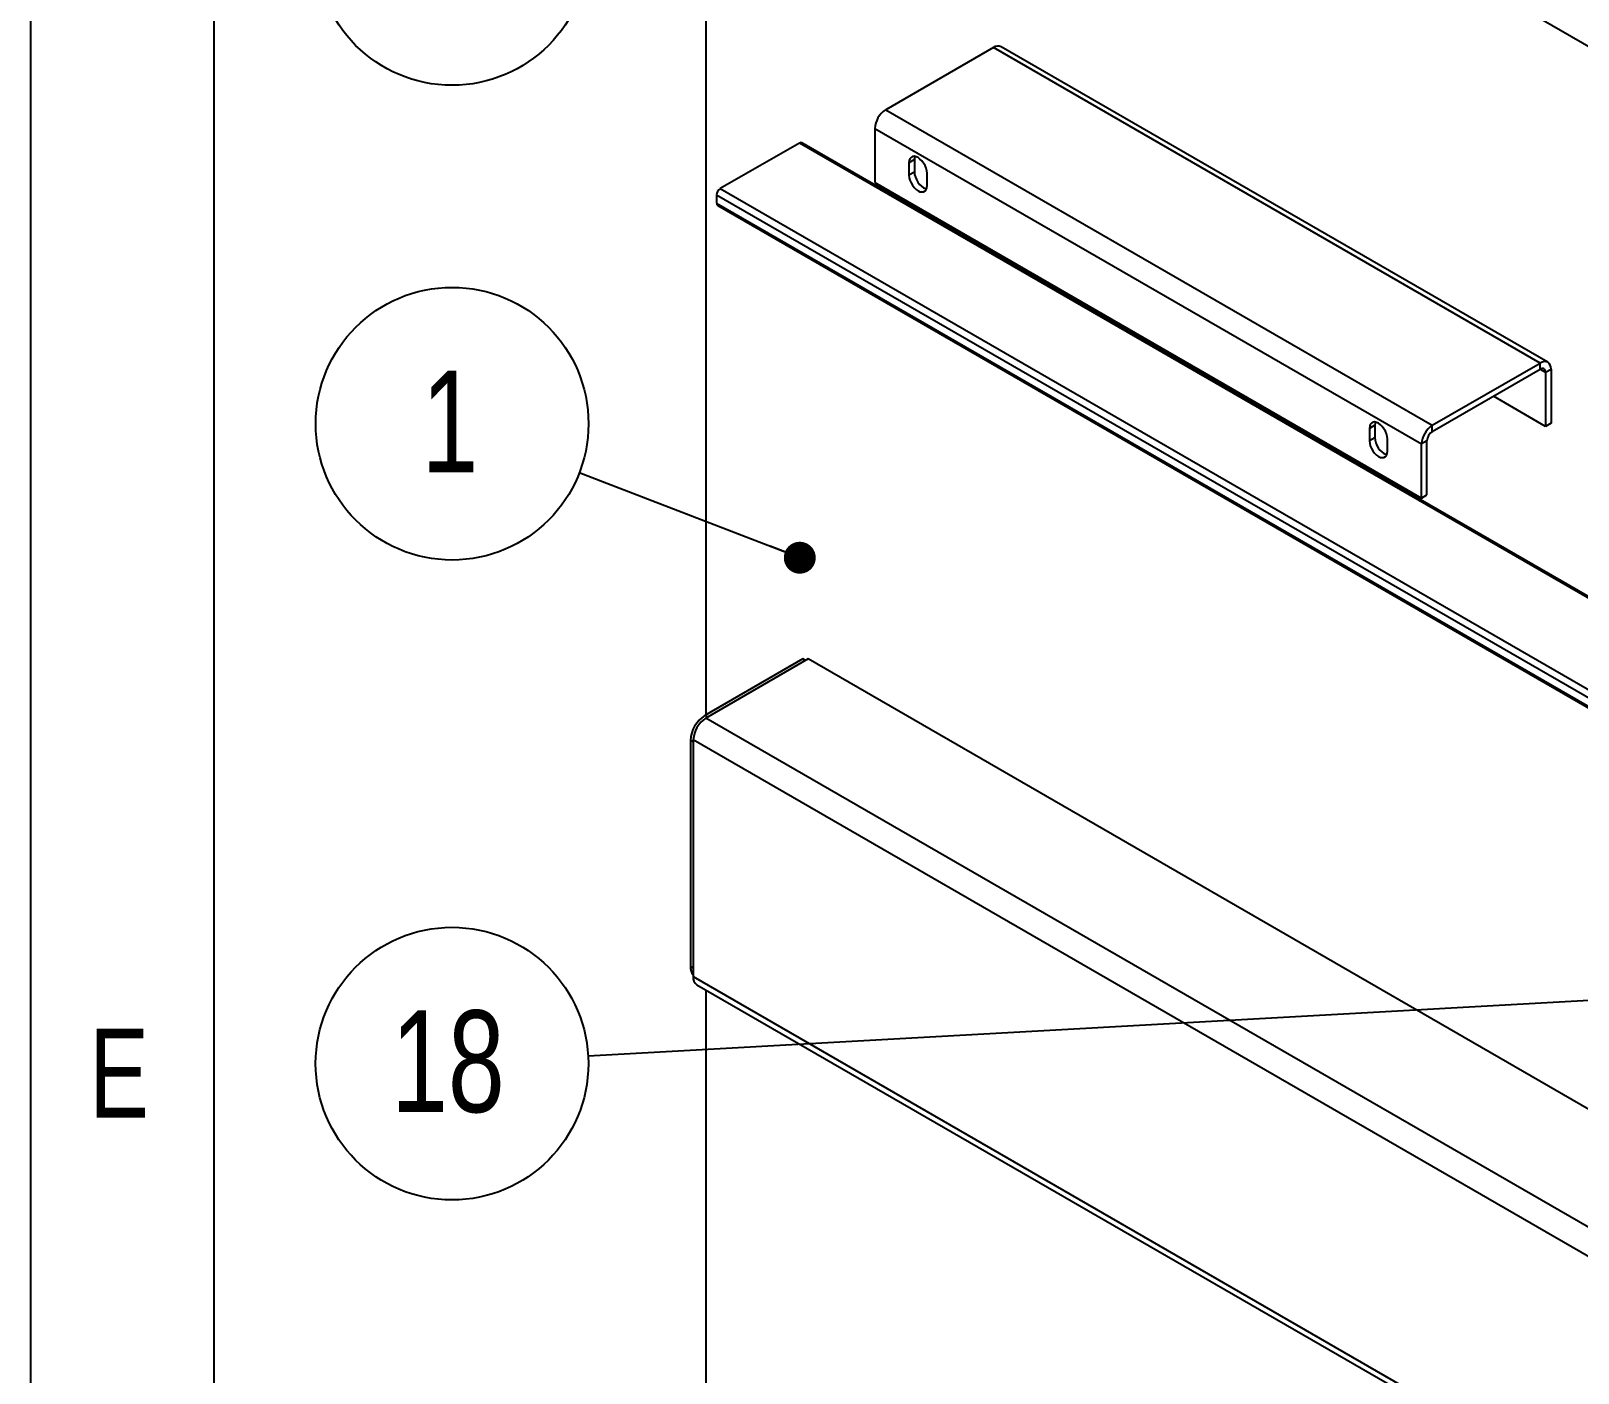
# Model space of a CAD drawing. Header units: inches. Extents: x -1 to 16.5, y 0 to 13.1.
# Drawn here: x 0.019 to 1.286, y 8.605 to 9.705 of the extents above; entities that cross this region are included whole.
import ezdxf

# ---------------------------------------------------------------- set-up
doc = ezdxf.new("R2010")
doc.units = ezdxf.units.IN
doc.header["$MEASUREMENT"] = 0
doc.layers.add('FORMAT', color=7, linetype='Continuous')
doc.styles.add('SLDTEXTSTYLE0', font='TXT', dxfattribs={"width": 0.75})
doc.dimstyles.new('SLDDIMSTYLE6', dxfattribs={"dimtxt": 0.18, "dimasz": 0.084961, "dimexe": 0, "dimexo": 0.0625, "dimgap": 0, "dimtad": 0, "dimtih": 1, "dimtoh": 1, "dimdec": 0, "dimrnd": 1e-09, "dimzin": 0, "dimdsep": 46, "dimtxsty": 'Standard', "dimsah": 1, "dimcen": 0.09, "dimadec": 0, "dimazin": 0, "dimtfac": 0.084961, "dimtdec": 0, "dimtofl": 0, "dimtmove": 0, "dimatfit": 3, "dimfxl": 0, "dimfrac": 2, "dimtolj": 1, "dimtzin": 0, "dimarcsym": 0})
doc.dimstyles.new('SLDDIMSTYLE7', dxfattribs={"dimtxt": 0.18, "dimasz": 0.026142, "dimexe": 0, "dimexo": 0.0625, "dimgap": 0, "dimtad": 0, "dimtih": 1, "dimtoh": 1, "dimdec": 0, "dimrnd": 1e-09, "dimzin": 0, "dimdsep": 46, "dimtxsty": 'Standard', "dimblk1": 'DOT', "dimblk2": 'DOT', "dimsah": 1, "dimcen": 0.09, "dimadec": 0, "dimazin": 0, "dimtfac": 0.026142, "dimtdec": 0, "dimtofl": 0, "dimtmove": 0, "dimatfit": 3, "dimldrblk": 'DOT', "dimfxl": 0, "dimfrac": 2, "dimtolj": 1, "dimtzin": 0, "dimarcsym": 0})

# ---------------------------------------------------------------- blocks, each defined once
blk = doc.blocks.new('Drawing View43')
at = {"color": 7, "linetype": 'Continuous', "lineweight": 25}
for p, q in [((-2.9981, 0.0013), (-1.2598, -1.0022)), ((-2.9583, -0.2573), (-2.9583, -0.9871)), ((-2.7226, -0.4402), (-2.811, -0.4912)), ((-2.2748, -0.6987), (-2.7226, -0.4402)), ((-2.2685, -0.6981), (-2.7164, -0.4395)), ((-2.811, -0.4912), (-2.3632, -0.7497)), ((-2.8198, -0.5065), (-2.372, -0.765)), ((-2.8198, -0.5065), (-2.8198, -0.5507)), ((-2.8817, -0.5184), (-2.9465, -0.5558)), ((-1.3025, -1.4301), (-2.8817, -0.5184)), ((-1.3004, -1.4299), (-2.8796, -0.5182)), ((-2.7874, -0.532), (-2.7919, -0.5346)), ((-2.7874, -0.532), (-2.7874, -0.5422)), ((-2.7919, -0.5346), (-2.7919, -0.5448)), ((-2.7874, -0.5422), (-2.7919, -0.5448)), ((-2.7771, -0.5533), (-2.7771, -0.5431)), ((-2.9465, -0.5558), (-1.3673, -1.4675)), ((-2.8198, -0.5507), (-2.372, -0.8093)), ((-1.3703, -1.4726), (-2.9495, -0.561)), ((-2.9495, -0.561), (-2.9495, -0.5678)), ((-2.9495, -0.5678), (-1.3703, -1.4794)), ((-2.9486, -0.5697), (-1.3694, -1.4813)), ((-2.3632, -0.7497), (-2.2748, -0.6987)), ((-2.3632, -0.7548), (-2.2748, -0.7038)), ((-2.2748, -0.7038), (-2.2748, -0.6987)), ((-2.2748, -0.7038), (-2.2704, -0.7063)), ((-2.2704, -0.7063), (-2.2659, -0.7038)), ((-2.2704, -0.7063), (-2.2704, -0.7506)), ((-2.2659, -0.7038), (-2.2659, -0.748)), ((-2.2704, -0.7506), (-2.3131, -0.7259)), ((-2.4103, -0.7497), (-2.4147, -0.7523)), ((-2.4147, -0.7523), (-2.4147, -0.7625)), ((-2.4103, -0.7599), (-2.4147, -0.7625)), ((-2.4103, -0.7497), (-2.4103, -0.7599)), ((-2.3632, -0.7548), (-2.3632, -0.7497)), ((-2.2659, -0.748), (-2.2704, -0.7506)), ((-2.4, -0.771), (-2.4, -0.7608)), ((-2.3676, -0.7625), (-2.372, -0.765)), ((-2.372, -0.8093), (-2.372, -0.765)), ((-2.3676, -0.8067), (-2.3676, -0.7625)), ((-2.372, -0.8093), (-2.3676, -0.8067)), ((-2.8788, -0.9412), (-2.9591, -0.9875)), ((-2.8744, -0.9412), (-2.9583, -0.9896)), ((-2.8766, -0.9424), (-2.8788, -0.9412)), ((-1.304, -1.8477), (-2.8744, -0.9412)), ((-2.9568, -0.9888), (-2.9591, -0.9875)), ((-1.388, -1.8962), (-2.9583, -0.9896)), ((-2.9708, -1.0079), (-2.9708, -1.1933)), ((-2.9686, -1.0092), (-2.9708, -1.0079)), ((-1.3983, -1.914), (-2.9686, -1.0075)), ((-2.9686, -1.0075), (-2.9686, -1.2014)), ((-2.9686, -1.1946), (-2.9708, -1.1933)), ((-2.9686, -1.2014), (-2.1977, -1.6465)), ((-2.9656, -1.2081), (-2.1977, -1.6514)), ((-2.9583, -1.2123), (-2.9583, -1.5859))]:
    blk.add_line(p, q, dxfattribs=at)
at = {"color": 7, "linetype": 'Continuous', "lineweight": 25, "flags": 128}
for points in [[(-2.7771, -0.5431), (-2.7773, -0.5411), (-2.7779, -0.539), (-2.7787, -0.5368), (-2.7799, -0.5348), (-2.7813, -0.533), (-2.7829, -0.5315), (-2.7845, -0.5303), (-2.7861, -0.5296), (-2.7877, -0.5293), (-2.7891, -0.5295), (-2.7902, -0.5302), (-2.7911, -0.5313), (-2.7917, -0.5328), (-2.7919, -0.5346)], [(-2.787, -0.5294), (-2.7873, -0.5302), (-2.7874, -0.532)], [(-2.7919, -0.5448), (-2.7917, -0.5468), (-2.7911, -0.5489), (-2.7902, -0.551), (-2.7891, -0.553), (-2.7877, -0.5548), (-2.7861, -0.5564), (-2.7845, -0.5575), (-2.7829, -0.5583), (-2.7813, -0.5585), (-2.7799, -0.5583), (-2.7787, -0.5576), (-2.7779, -0.5565), (-2.7773, -0.5551), (-2.7771, -0.5533)], [(-2.7874, -0.5422), (-2.7873, -0.5442), (-2.7867, -0.5463), (-2.7858, -0.5484), (-2.7847, -0.5505), (-2.7833, -0.5523), (-2.7817, -0.5538), (-2.7801, -0.555), (-2.7784, -0.5557), (-2.7776, -0.5559)], [(-2.2659, -0.7038), (-2.2661, -0.7019), (-2.2666, -0.7003), (-2.2674, -0.699), (-2.2685, -0.6981), (-2.2699, -0.6976), (-2.2714, -0.6975), (-2.2731, -0.6979), (-2.2748, -0.6987)], [(-2.4, -0.7608), (-2.4002, -0.7588), (-2.4007, -0.7567), (-2.4016, -0.7545), (-2.4028, -0.7525), (-2.4042, -0.7507), (-2.4057, -0.7492), (-2.4074, -0.748), (-2.409, -0.7473), (-2.4106, -0.747), (-2.412, -0.7472), (-2.4131, -0.7479), (-2.414, -0.749), (-2.4145, -0.7505), (-2.4147, -0.7523)], [(-2.4099, -0.7471), (-2.4101, -0.7479), (-2.4103, -0.7497)], [(-2.4103, -0.7599), (-2.4101, -0.7619), (-2.4096, -0.764), (-2.4087, -0.7662), (-2.4075, -0.7682), (-2.4061, -0.77), (-2.4046, -0.7715), (-2.4029, -0.7727), (-2.4013, -0.7734), (-2.4004, -0.7736)], [(-2.4147, -0.7625), (-2.4145, -0.7645), (-2.414, -0.7666), (-2.4131, -0.7687), (-2.412, -0.7707), (-2.4106, -0.7725), (-2.409, -0.7741), (-2.4074, -0.7752), (-2.4057, -0.776), (-2.4042, -0.7762), (-2.4028, -0.776), (-2.4016, -0.7754), (-2.4007, -0.7743), (-2.4002, -0.7728), (-2.4, -0.771)]]:
    blk.add_lwpolyline(points, dxfattribs=at)
at = {"color": 7, "linetype": 'Continuous', "lineweight": 25}
for centre, radius, start, end in [((-2.719, -0.4453), 0.00629, 65.6929, 125.6176), ((-2.8007, -0.5074), 0.0192, 122.6055, 177.3945), ((-2.8805, -0.5201), 0.0021, 65.6929, 125.6176), ((-2.9431, -0.5612), 0.0064, 122.6055, 177.3945), ((-2.9474, -0.568), 0.00205, 173.7012, 234.9867), ((-2.2731, -0.7059), 0.00273, 350.786, 129.2033), ((-2.3528, -0.7659), 0.0192, 122.6055, 177.3945), ((-2.358, -0.7629), 0.00961, 122.6055, 177.3945), ((-2.9454, -1.009), 0.0255, 122.4764, 177.5236), ((-2.9462, -1.0085), 0.0224, 122.6055, 177.3945), ((-2.9616, -1.194), 0.00927, 176.1212, 220.6001), ((-2.9615, -1.2022), 0.00719, 173.7012, 234.9867)]:
    blk.add_arc(centre, radius, start, end, dxfattribs=at)
blk = doc.blocks.new('SW_NOTE_0_33')
at = {"layer": 'FORMAT', "color": 0}
blk.add_circle((-0.1042, 0.0402), 0.1117, dxfattribs=at)
at = {"layer": 'FORMAT', "color": 0, "insert": (-0.1059, 0.0837), "char_height": 0.0833, "attachment_point": 2, "style": 'SLDTEXTSTYLE0'}
blk.add_mtext('1', dxfattribs=at)
blk = doc.blocks.new('_Dot')
at = {"color": 0, "linetype": 'ByBlock', "lineweight": -2}
blk.add_line((-0.5, 0), (-1, 0), dxfattribs=at)
at = {"color": 0, "linetype": 'ByBlock', "const_width": 0.5}
blk.add_lwpolyline([(-0.25, 0, 1), (0.25, 0, 1)], format="xyb", close=True, dxfattribs=at)
blk = doc.blocks.new('SW_NOTE_0_36')
at = {"layer": 'FORMAT', "color": 0}
blk.add_circle((-0.1116, -0.0062), 0.1117, dxfattribs=at)
at = {"layer": 'FORMAT', "color": 0, "insert": (-0.1149, 0.0374), "char_height": 0.08333, "attachment_point": 2, "style": 'SLDTEXTSTYLE0'}
blk.add_mtext('18', dxfattribs=at)
blk = doc.blocks.new('SW_NOTE_0_47')
at = {"layer": 'FORMAT', "color": 0}
blk.add_circle((-0.1117, 0.0011), 0.1117, dxfattribs=at)
at = {"layer": 'FORMAT', "color": 0, "insert": (-0.1151, 0.0447), "char_height": 0.08333, "attachment_point": 2, "style": 'SLDTEXTSTYLE0'}
blk.add_mtext('14', dxfattribs=at)

msp = doc.modelspace()

# ---------------------------------------------------------------- linework, layer by layer
at = {"color": 7, "linetype": 'Continuous', "lineweight": 25}
for p, q in [((0.0187008, 0.0187008), (0.0187008, 11.6742126)), ((0.1687008, 0.1687008), (0.1687008, 11.5242126))]:
    msp.add_line(p, q, dxfattribs=at)

# ---------------------------------------------------------------- block references
msp.add_blockref('Drawing View43', (3.5298999, 10.1313741), dxfattribs=at)
at = {"layer": 'FORMAT'}
for name, p in [('SW_NOTE_0_47', (0.475394, 9.7708978)), ('SW_NOTE_0_33', (0.4679188, 9.342788)), ('SW_NOTE_0_36', (0.4752283, 8.8648008))]:
    msp.add_blockref(name, p, dxfattribs=at)

# ---------------------------------------------------------------- texts
at = {"color": 7, "linetype": 'Continuous', "lineweight": 0, "insert": (0.0665913, 8.887272), "char_height": 0.0729167, "attachment_point": 1, "style": 'SLDTEXTSTYLE0'}
msp.add_mtext('E', dxfattribs=at)

# ---------------------------------------------------------------- leaders
at = {"layer": 'FORMAT'}
for points, dimstyle in [([(1.6628071, 9.4581678), (1.1559667, 10.796637)], 'SLDDIMSTYLE6'), ([(1.4005311, 9.6088335), (0.6651913, 10.5467822)], 'SLDDIMSTYLE6'), ([(0.6485383, 9.2731429), (0.4679188, 9.342788)], 'SLDDIMSTYLE7'), ([(1.5323392, 8.923445), (0.4752283, 8.8648008)], 'SLDDIMSTYLE6')]:
    msp.add_leader(points, dimstyle=dimstyle, dxfattribs=at)

doc.saveas('drawing.dxf')
